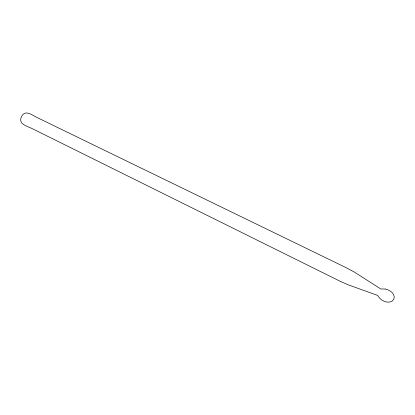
<?xml version="1.0" encoding="UTF-8"?>
<svg xmlns="http://www.w3.org/2000/svg" width="415" height="415" viewBox="0 0 415 415"><rect width="100%" height="100%" fill="white"/><g stroke="black" fill="none" stroke-linecap="round" stroke-linejoin="round"><path stroke-width="0.62" d="M385.265 289.016L380.809 288.964L354.322 272.058L346.063 267.639L37.646 117.803C32.655 115.603 25.6 109.124 21.777 116.153C17.632 123.551 25.782 125.724 31.576 128.313L339.351 280.888L347.926 284.726L377.655 295.413C380.244 300.206 386.619 303.863 391.931 301.342L393.804 299.339L394.25 296.601C393.534 292.342 388.98 289.743 385.338 289.032"/></g></svg>
